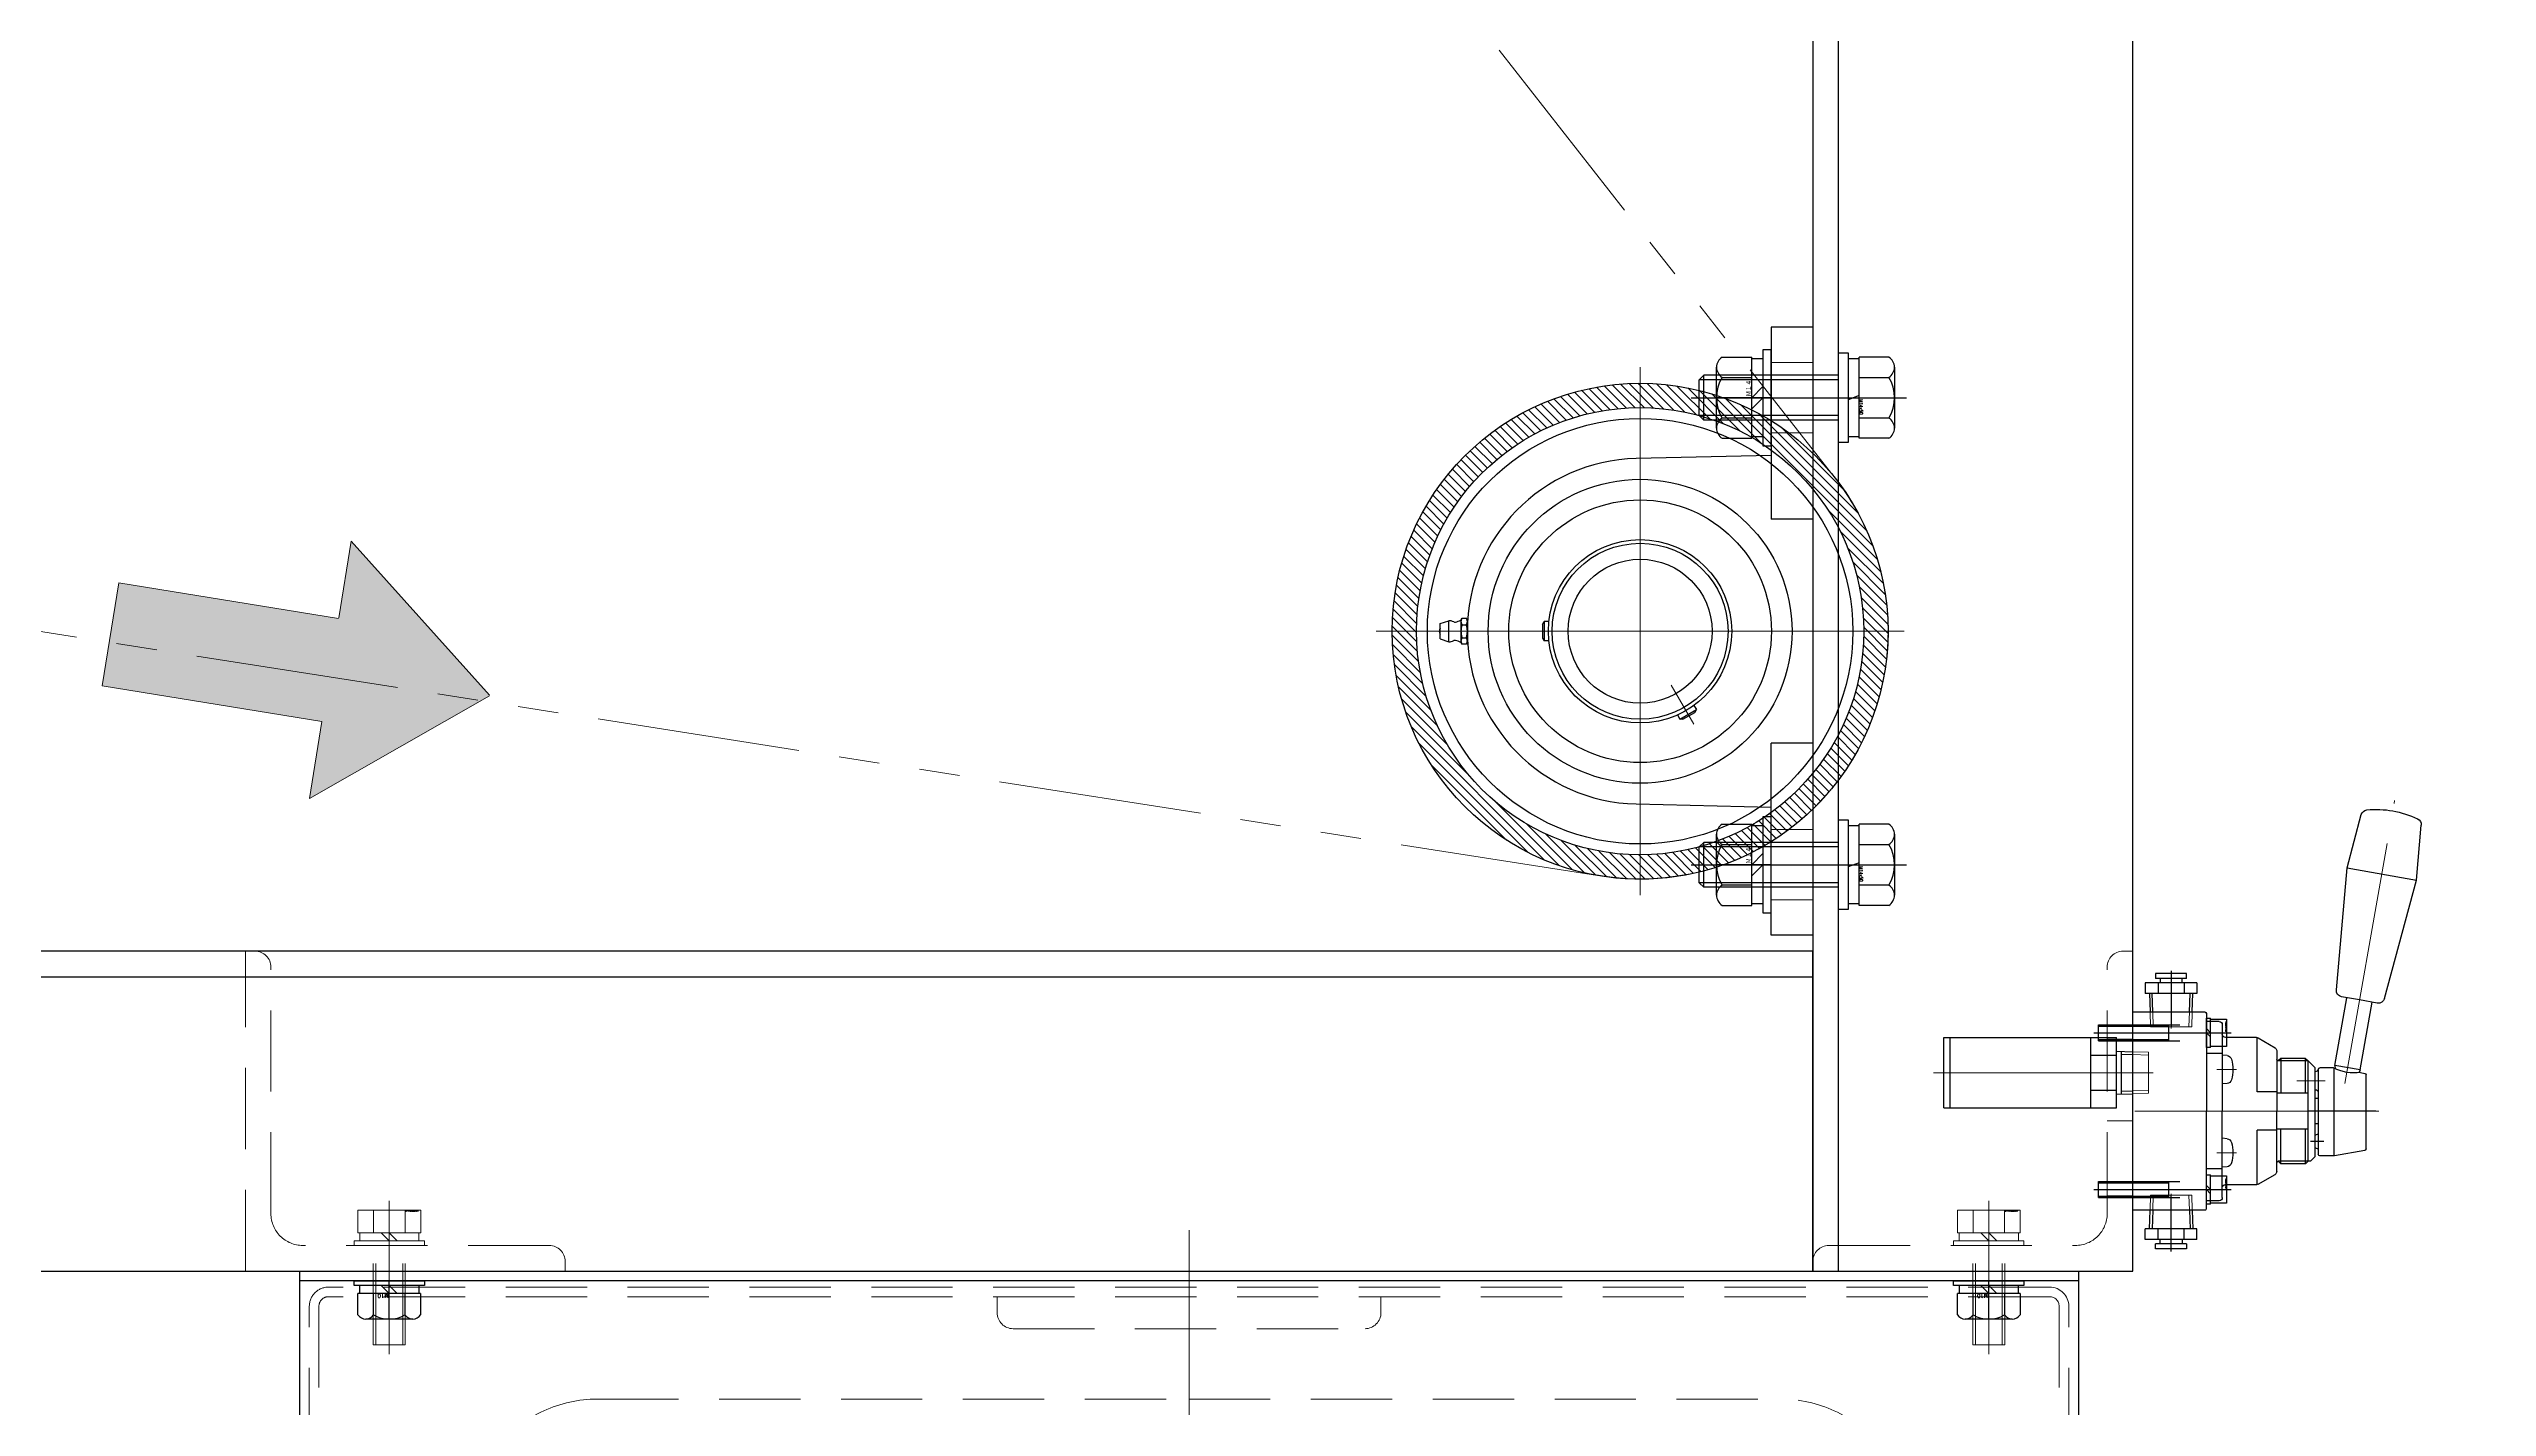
# Model space of a CAD drawing. Header units: millimetres. Extents: x -8731 to 85711, y -14522 to 31379.
# Drawn here: x 7189 to 7951, y 6969 to 7393 of the extents above; entities that cross this region are included whole.
import ezdxf
from ezdxf import colors
from ezdxf.entities.mleader import LeaderData, LeaderLine
from ezdxf.enums import TextEntityAlignment as Align
from ezdxf.math import Vec2, Vec3

# ---------------------------------------------------------------- set-up
doc = ezdxf.new("R2010")
doc.units = ezdxf.units.MM
doc.header["$LTSCALE"] = 4
for name, pattern in [('CENTER2', [28.575, 19.05, -3.175, 3.175, -3.175]), ('HIDDEN', [9.525, 6.35, -3.175]), ('PHANTOM2', [31.75, 15.875, -3.175, 3.175, -3.175, 3.175, -3.175])]:
    doc.linetypes.add(name, pattern=pattern)
for name, color, linetype, lineweight in [('04_HIDDEN', 2, 'HIDDEN', 13), ('05_CENTER', 4, 'CENTER2', 13), ('06_PHANTOM', 2, 'PHANTOM2', 13), ('08_DIM', 3, 'Continuous', 13)]:
    doc.layers.add(name, color=color, linetype=linetype, lineweight=lineweight)
doc.layers.add('10_DRAFT', color=8, linetype='Continuous', lineweight=0, plot=False)
doc.styles.add('KANJI0', font='txt.shx', dxfattribs={"width": 0.9, "height": 30, "bigfont": 'bigfont'})
doc.styles.add('KSS_TXT', font='txt.shx', dxfattribs={"bigfont": 'extfont2.shx'})
doc.styles.add('KSS_TXT_L', font='txt.shx', dxfattribs={"height": 9, "bigfont": 'extfont2.shx'})
doc.styles.get("Standard").update_dxf_attribs({"font": 'txt.shx', "bigfont": 'extfont2.shx'})

# ---------------------------------------------------------------- blocks, each defined once
blk = doc.blocks.new('AN202-02a_1_1_1')
at = {"color": 0}
for p, q in [((-59.06, 11), (-13.06, 11)), ((-59.06, 11), (-59.06, -11)), ((-57.06, 11), (-57.06, -11)), ((-13.06, 11), (-13.06, -11)), ((-13.06, 10.97), (-5.06, 10.97)), ((-5.06, 10.97), (-5.06, -10.97)), ((-13.06, 5.48), (-5.06, 5.48)), ((-5.06, 6.7), (0, 6.55)), ((-3.49, 6.65), (-3.49, -6.65)), ((-3.49, 5.8), (0, 5.69)), ((-13.06, -5.49), (-5.06, -5.49)), ((-5.06, -6.7), (0, -6.55)), ((-3.49, -5.8), (0, -5.69)), ((-59.06, -11), (-13.06, -11)), ((-13.06, -10.97), (-5.06, -10.97))]:
    blk.add_line(p, q, dxfattribs=at)
at = {"layer": '05_CENTER', "color": 0}
blk.add_line((-62.32, 0), (4.94, 0), dxfattribs=at)
at = {"layer": '10_DRAFT'}
for p, q in [((0, 6.55), (4.94, 6.39)), ((0, -6.55), (0, 6.55)), ((0, 5.69), (4.94, 5.53)), ((4.94, 6.39), (4.94, -6.39)), ((0, -5.69), (4.94, -5.53)), ((0, -6.55), (4.94, -6.39))]:
    blk.add_line(p, q, dxfattribs=at)
blk = doc.blocks.new('KQ2H06-02Sa_1_1_1')
at = {"color": 0}
for p, q in [((8.08, 9.1), (-8.08, 9.1)), ((-8.08, 9.1), (-8.08, 5.8)), ((4.85, 12), (-4.85, 12)), ((-4.85, 12), (-4.85, 10.5)), ((4.85, 10.5), (-4.85, 10.5)), ((-4.04, 9.1), (-4.04, 5.8)), ((-3.4, 10.5), (-3.4, 9.1)), ((3.4, 9.1), (3.4, 10.5)), ((4.04, 9.1), (4.04, 5.8)), ((4.85, 10.5), (4.85, 12)), ((8.08, 9.1), (8.08, 5.8)), ((8.08, 5.8), (-8.08, 5.8)), ((-6.76, 5.8), (-6.58, 0)), ((-5.72, 0), (-5.9, 5.8)), ((5.72, 0), (5.9, 5.8)), ((6.58, 0), (6.76, 5.8))]:
    blk.add_line(p, q, dxfattribs=at)
at = {"color": 0, "linetype": 'CENTER2'}
blk.add_line((0, 12.83), (0, -4.7), dxfattribs=at)
at = {"layer": '10_DRAFT'}
for p, q in [((-6.58, 0), (6.58, 0)), ((-5.58, -4.7), (-5.72, 0)), ((5.58, -4.7), (5.72, 0)), ((6.43, -4.7), (6.58, 0)), ((-6.58, 0), (-6.43, -4.7)), ((6.43, -4.7), (-6.43, -4.7))]:
    blk.add_line(p, q, dxfattribs=at)
blk = doc.blocks.new('VH202-02a_1_1_1')
at = {"color": 0}
for p, q in [((35.23, 78.73), (72.24, 88.65)), ((72.24, 88.65), (89.39, 90.15)), ((76.06, 66.99), (72.24, 88.65)), ((33.78, 76.45), (34.76, 70.87)), ((-12.32, 72.59), (-14, 63.04)), ((-11.82, 73), (11.32, 73)), ((0, 76), (0, 55)), ((12.06, 71.18), (11.81, 72.59)), ((12.89, 71.08), (11.99, 70.66)), ((12.89, 71.08), (34.06, 74.81)), ((12.89, 71.08), (14.28, 63.2)), ((34.76, 70.87), (35.74, 65.29)), ((76.06, 66.99), (92.69, 71.44)), ((-14, 63.04), (-14, 58.5)), ((-14, 63), (13.39, 63)), ((14.28, 63.2), (13.25, 63.29)), ((13.5, 62.79), (13.5, 58.5)), ((14.28, 63.2), (35.45, 66.93)), ((37.89, 63.65), (76.06, 66.99)), ((-16.5, 54), (-15.69, 54.81)), ((-16.5, 54), (-16.5, 46.31)), ((-16.5, 54), (-5.66, 54)), ((-15.69, 55.52), (-14.21, 57)), ((-15.69, 55.52), (-15.69, 54.81)), ((-15.69, 54.81), (15.69, 54.81)), ((-15.69, 54.81), (-15.69, 45.5)), ((-14.21, 57), (0, 57)), ((13.06, 58), (-13.5, 58)), ((-9.5, 59.74), (-9.5, 55.58)), ((-5.66, 54.81), (-5.66, 45)), ((-4, 58), (-4, 57)), ((0, 57), (13.5, 57)), ((4, 57), (4, 58)), ((5.66, 54.81), (5.66, 45)), ((5.66, 54), (16.5, 54)), ((12.3, 57), (12.3, 57.03)), ((15.69, 54.81), (13.5, 57)), ((15.69, 54.81), (15.69, 45.5)), ((16.5, 54), (15.69, 54.81)), ((16.5, 54), (16.5, 46.31)), ((-16.5, 46.31), (-15.69, 45.5)), ((-16.5, 46.31), (-5.66, 46.31)), ((16.5, 46.31), (5.66, 46.31)), ((16.5, 46.31), (15.69, 45.5)), ((-23, 38.67), (-23, 29)), ((-22.96, 38.94), (-6, 38.94)), ((-22.87, 39.17), (-19.79, 44.5)), ((-18.92, 45), (0, 45)), ((-6, 45), (-6, 38.94)), ((18.92, 45), (0, 45)), ((6, 45), (6, 38.94)), ((6, 38.94), (22.96, 38.94)), ((22.87, 39.17), (19.79, 44.5)), ((23, 38.67), (23, 29)), ((-30.5, 23), (0, 23)), ((-28, 27), (-28, 23)), ((-27, 28), (0, 28)), ((-18, 28), (-18, 23)), ((-17.37, 29.46), (-17.5, 28)), ((-8.63, 29.46), (-8.5, 28)), ((27, 28), (0, 28)), ((30.5, 23), (0, 23)), ((8.63, 29.46), (8.5, 28)), ((17.37, 29.46), (17.5, 28)), ((18, 28), (18, 23)), ((28, 27), (28, 23)), ((-31, 22.5), (-31, 0)), ((31, 0), (31, 22.5)), ((-31, 0), (31, 0))]:
    blk.add_line(p, q, dxfattribs=at)
for centre, radius, start, end in [((89.56, 88.16), 2, 25.55214, 95.00006), ((64.3, 76.08), 30, 354.44778, 25.55219), ((35.74, 76.8), 2, 105.00001, 189.99991), ((-11.82, 72.5), 0.5, 89.99982, 169.99997), ((11.32, 72.5), 0.5, 9.99987, 89.99812), ((25.8, 69.22), 13.88, 171.87724, 207.62492), ((92.17, 73.37), 2, 284.99993, 354.44756), ((37.71, 65.64), 2, 189.99997, 274.99998), ((-13.5, 58.5), 0.5, 180.00004, 269.99991), ((-9.5, 58.62), 2.5, 194.47494, 220.53957), ((-9.5, 58.62), 2.5, 319.46045, 345.52505), ((5.7, 57), 1, 0, 89.99998), ((13.3, 57.03), 1, 101.5371, 180.00018), ((13, 58.5), 0.5, 281.53894, 0.00004), ((-22, 38.67), 1, 150.00013, 180.00018), ((-18.92, 44), 1, 89.99965, 149.99975), ((-16.19, 45.5), 0.5, 270.00002, 359.99996), ((16.19, 45.5), 0.5, 180.00004, 269.99996), ((18.92, 44), 1, 30.00019, 90.00036), ((22, 38.67), 1, 0, 29.99987), ((-15.78, 29.32), 1.6, 105.494, 174.99994), ((-13, 19.3), 12, 74.50605, 105.49442), ((-10.22, 29.32), 1.6, 5.00007, 74.506), ((10.22, 29.32), 1.6, 105.494, 174.99994), ((13, 19.3), 12, 74.50605, 105.49442), ((15.78, 29.32), 1.6, 5.00007, 74.506), ((-30.5, 22.5), 0.5, 89.99998, 180.00002), ((-27, 27), 1, 89.99998, 179.99996), ((-24, 29), 1, 270.00002, 359.99996), ((24, 29), 1, 180.00004, 270.00002), ((27, 27), 1, 0, 90.00004), ((30.5, 22.5), 0.5, 0, 89.99998)]:
    blk.add_arc(centre, radius, start, end, dxfattribs=at)
at = {"layer": '05_CENTER', "color": 0}
for p, q in [((0, 76.89), (0, 0)), ((8.64, 66.27), (97.11, 81.87)), ((9.5, 60.12), (9.5, 51.24)), ((-13, 32.4), (-13, 26.23)), ((13, 32.4), (13, 26.23)), ((-24.5, 25.5), (-24.5, -3.39)), ((24.5, 25.5), (24.5, -3.39)), ((-33.14, 12), (-25.86, 12)), ((33.14, 12), (25.86, 12)), ((12, 6.43), (12, -2.44))]:
    blk.add_line(p, q, dxfattribs=at)
at = {"color": 0, "rotation": 90}
blk.add_blockref('KQ2H06-02Sa_1_1_1', (-31, 12), dxfattribs=at)
at = {"color": 0, "xscale": -1, "rotation": 270}
blk.add_blockref('KQ2H06-02Sa_1_1_1', (31, 12), dxfattribs=at)
blk = doc.blocks.new('A$C7F2E56CE_1_1_1')
at = {"color": 4}
blk.add_blockref('VH202-02a_1_1_1', (0, 0), dxfattribs=at)
at = {"color": 4, "rotation": 90}
blk.add_blockref('AN202-02a_1_1_1', (12, 0), dxfattribs=at)
blk = doc.blocks.new('A$C169829DD_1_1_1')
at = {"color": 0, "linetype": 'CENTER2'}
blk.add_line((0, -35.2), (0, 7.8), dxfattribs=at)
at = {"color": 0}
for p, q in [((-4.6, 1.3), (-4.6, 0)), ((-4.6, 1.3), (4.6, 1.3)), ((-4.6, 0), (4.6, 0)), ((4.25, 6.3), (-4.25, 6.3)), ((-4.25, 6.3), (-4.25, 1.3)), ((0, 0), (-1.3, 1.3)), ((0, 1.3), (1.3, 0)), ((4.25, 1.3), (4.25, 6.3)), ((4.6, 0), (4.6, 1.3))]:
    blk.add_line(p, q, dxfattribs=at)
at = {"color": 0, "linetype": 'HIDDEN'}
for p, q in [((-2.5, -33.7), (-2.5, 0)), ((2.5, -33.7), (2.5, 0)), ((-2.5, -11.7), (2.5, -11.7)), ((-2.07, -33.7), (-2.07, -11.7)), ((2.07, -33.7), (2.07, -11.7)), ((-2.5, -33.7), (2.5, -33.7))]:
    blk.add_line(p, q, dxfattribs=at)
at = {"layer": '10_DRAFT', "style": 'KSS_TXT_L'}
blk.add_text('CS-M5x35L,SW', height=0.3, dxfattribs=at).set_placement((0.38, 5.96))
blk = doc.blocks.new('A$C25D70F81_1_1_1')
at = {"rotation": 270}
for name, p in [('A$C7F2E56CE_1_1_1', (0, 0)), ('A$C169829DD_1_1_1', (23, 24.5)), ('A$C169829DD_1_1_1', (23, -24.5))]:
    blk.add_blockref(name, p, dxfattribs=at)
blk = doc.blocks.new('A$C0B951DBD_1_1_1')
h = blk.add_hatch()
h.set_pattern_fill('_USER', color=3, scale=2, angle=45, pattern_type=0)
h.set_pattern_definition([(45, (3734.4048, -2503.3846), (-1.4142136, 1.4142136), [])])
h.paths.add_polyline_path([(0, 69.9), (0, 77.5, 0.414214), (-77.5, 0), (-69.9, 0, -0.414214)])
h.paths.add_polyline_path([(0, 77.5), (0, 69.9, -0.414214), (69.9, 0), (77.5, 0, 0.414214)])
h.paths.add_polyline_path([(77.5, 0), (69.9, 0, -0.414214), (0, -69.9), (0, -77.5, 0.414214)])
h.paths.add_polyline_path([(-69.9, 0), (-77.5, 0, 0.414214), (0, -77.5), (0, -69.9, -0.414214)])
at = {"color": 3}
blk.add_circle((0, 0), 77.5, dxfattribs=at)
at = {"color": 0}
for radius in [69.9, 66.5, 27.5, 22.5]:
    blk.add_circle((0, 0), radius, dxfattribs=at)
at = {"layer": '05_CENTER'}
for p, q in [((0, 82.52), (0, -82.52)), ((82.52, 0), (-82.52, 0))]:
    blk.add_line(p, q, dxfattribs=at)
blk = doc.blocks.new('MUCP209a_1_1_1')
at = {"color": 0}
for p, q in [((-2.4, 116.5), (-3.3, 113.8)), ((-2.4, 116.5), (2.4, 116.5)), ((2.4, 116.5), (3.3, 113.8)), ((-3.5, 110), (-4.04, 109.69)), ((-4.04, 108.31), (-4.04, 109.69)), ((-3.5, 108), (-4.04, 108.31)), ((-3.03, 110), (-3.5, 110)), ((-3.5, 108), (-3.03, 108)), ((-3.3, 113.8), (3.3, 113.8)), ((-3.18, 108), (-3.18, 107.91)), ((0, 110), (-3.03, 110)), ((-3.03, 108), (0, 108)), ((-2.02, 109.69), (-2.02, 108.31)), ((3.03, 110), (0, 110)), ((0, 108), (3.03, 108)), ((2.02, 109.69), (2.02, 108.31)), ((3.5, 110), (3.03, 110)), ((3.03, 108), (3.5, 108)), ((3.18, 108), (3.18, 107.91)), ((3.5, 110), (4.04, 109.69)), ((3.5, 108), (4.04, 108.31)), ((4.04, 109.69), (4.04, 108.31)), ((-2.13, 84.5), (-3, 84)), ((3, 84), (-3, 84)), ((-3, 82.49), (-3, 84)), ((2.13, 84.5), (-2.13, 84.5)), ((2.13, 84.5), (3, 84)), ((3, 82.49), (3, 84)), ((-53.99, 55.24), (-54.95, 13)), ((54.95, 13), (53.99, 55.24)), ((-26.18, 42.35), (-27.48, 41.6)), ((-27.48, 41.6), (-24.48, 36.4)), ((-27.48, 40.6), (-27.48, 41.6)), ((-27.48, 40.6), (-25.35, 36.9)), ((-25.35, 36.9), (-24.48, 36.4)), ((-23.18, 37.16), (-24.48, 36.4)), ((-95, 0), (-95, 13)), ((-95, 13), (-35, 13)), ((-35, 0), (-35, 13)), ((35, 0), (35, 13)), ((95, 13), (35, 13)), ((95, 0), (95, 13)), ((95, 0), (-95, 0))]:
    blk.add_line(p, q, dxfattribs=at)
for radius in [47.5, 41.05, 41.05, 28.65, 22.5]:
    blk.add_circle((0, 54), radius, dxfattribs=at)
for centre, radius, start, end in [((0, 115.21), 1.59, 54.19606, 125.80394), ((0, 54), 54, 1.31332, 178.68668), ((-8.74, 112.93), 6, 330.76098, 348.65336), ((0, 113.8), 3.3, 180, 207.48703), ((-3.64, 111.91), 0.8, 348.65336, 27.48703), ((3.64, 111.91), 0.8, 152.51297, 191.34664), ((8.74, 112.93), 6, 191.34664, 209.23902), ((0, 113.8), 3.3, 332.51297, 0)]:
    blk.add_arc(centre, radius, start, end, dxfattribs=at)
for points, weights in [([(-3.03, 110), (-3.5, 110), (-4.04, 109.69)], [1, 1.07194812406, 1.06657306684]), ([(-4.04, 108.31), (-3.5, 108), (-3.03, 108)], [1.06657306684, 1.07194812406, 1]), ([(-2.02, 109.69), (-2.56, 110), (-3.03, 110)], [1.06657306684, 1.07194812406, 1]), ([(-3.03, 108), (-2.56, 108), (-2.02, 108.31)], [1, 1.07194812406, 1.06657306684]), ([(0, 110), (-0.94, 110), (-2.02, 109.69)], [1, 1.07194812406, 1.06657306684]), ([(-2.02, 108.31), (-0.94, 108), (0, 108)], [1.06657306684, 1.07194812406, 1]), ([(2.02, 109.69), (0.94, 110), (0, 110)], [1.06657306684, 1.07194812406, 1]), ([(0, 108), (0.94, 108), (2.02, 108.31)], [1, 1.07194812406, 1.06657306684]), ([(3.03, 110), (2.56, 110), (2.02, 109.69)], [1, 1.07194812406, 1.06657306684]), ([(2.02, 108.31), (2.56, 108), (3.03, 108)], [1.06657306684, 1.07194812406, 1]), ([(4.04, 109.69), (3.5, 110), (3.03, 110)], [1.06657306684, 1.07194812406, 1]), ([(3.03, 108), (3.5, 108), (4.04, 108.31)], [1, 1.07194812406, 1.06657306684])]:
    blk.add_rational_spline(points, weights, degree=2, dxfattribs=at)
at = {"layer": '04_HIDDEN', "color": 0}
for p, q in [((-84, 13), (-84, 0)), ((-62, 13), (-62, 0)), ((62, 13), (62, 0)), ((84, 13), (84, 0))]:
    blk.add_line(p, q, dxfattribs=at)
at = {"layer": '05_CENTER', "color": 0}
for p, q in [((0, 0), (0, 121.78)), ((-61.89, 54), (61.89, 54)), ((-29.01, 37.25), (-16.89, 44.25)), ((-73, 17.3), (-73, -4.45)), ((73, 17.3), (73, -4.45))]:
    blk.add_line(p, q, dxfattribs=at)
blk = doc.blocks.new('M14Nza_1_1_1')
at = {"color": 0}
for p, q in [((-12.7, 15.4), (-12.7, 6.1)), ((-9.52, 17.1), (9.52, 17.1)), ((-6.35, 6.1), (-6.35, 15.4)), ((6.35, 15.4), (6.35, 6.1)), ((12.7, 15.4), (12.7, 6.1)), ((-12.7, 6.1), (12.7, 6.1)), ((-12.25, 2.6), (-12.25, 6.1)), ((-3.5, 6.1), (0, 2.6)), ((0, 6.1), (3.5, 2.6)), ((12.25, 6.1), (12.25, 2.6))]:
    blk.add_line(p, q, dxfattribs=at)
at = {"color": 0, "linetype": 'CENTER2'}
blk.add_line((0, 0), (0, 17.1), dxfattribs=at)
at = {"color": 0}
blk.add_lwpolyline([(-15, 0), (15, 0), (15, 2.6), (-15, 2.6)], close=True, dxfattribs=at)
for centre, radius, start, end in [((-9.52, 13.29), 3.81, 33.626, 146.374), ((0, 4.4), 12.7, 60, 120), ((9.52, 13.29), 3.81, 33.626, 146.374)]:
    blk.add_arc(centre, radius, start, end, dxfattribs=at)
at = {"layer": '10_DRAFT', "ltscale": 3, "style": 'KANJI0', "width": 0.82}
blk.add_text('Ｍ１４', height=1.5, dxfattribs=at).set_placement((0.39, 6.2))
blk = doc.blocks.new('A$C4E513AF4_1_1_1')
at = {"color": 0}
for p, q in [((-12.7, 15.8), (-12.7, 6.5)), ((-9.52, 17.5), (9.52, 17.5)), ((-6.35, 6.5), (-6.35, 15.8)), ((6.35, 15.8), (6.35, 6.5)), ((12.7, 15.8), (12.7, 6.5)), ((-14, 0), (-14, 3)), ((-14, 3), (14, 3)), ((14, 0), (-14, 0)), ((12.7, 6.5), (-12.7, 6.5)), ((-12.25, 3), (-12.25, 6.5)), ((-7, 0), (-7, -42.1)), ((-5.6, 0), (-5.6, -43.5)), ((-0.64, 6.5), (0.64, 3)), ((5.6, 0), (5.6, -43.5)), ((7, 0), (7, -42.1)), ((12.25, 6.5), (12.25, 3)), ((14, 3), (14, 0)), ((-7, -42.1), (-5.6, -43.5)), ((7, -42.1), (-7, -42.1)), ((5.6, -43.5), (-5.6, -43.5)), ((7, -42.1), (5.6, -43.5))]:
    blk.add_line(p, q, dxfattribs=at)
at = {"color": 0, "linetype": 'CENTER2'}
blk.add_line((0, -46.09), (0, 21.25), dxfattribs=at)
at = {"color": 0}
for centre, radius, start, end in [((-9.52, 13.69), 3.81, 33.626, 146.374), ((0, 4.8), 12.7, 60, 120), ((9.52, 13.69), 3.81, 33.626, 146.374)]:
    blk.add_arc(centre, radius, start, end, dxfattribs=at)
at = {"layer": '10_DRAFT', "ltscale": 3, "style": 'KANJI0', "width": 0.82}
blk.add_text('M14x50', height=1, dxfattribs=at).set_placement((0.53, 6.6))
blk = doc.blocks.new('A$C30024BE9_1_1_1')
for name, p in [('A$C0B951DBD_1_1_1', (73, 54)), ('M14Nza_1_1_1', (0, 13)), ('M14Nza_1_1_1', (146, 13))]:
    blk.add_blockref(name, p)
at = {"color": 4}
blk.add_blockref('MUCP209a_1_1_1', (73, 0), dxfattribs=at)
at = {"rotation": 180}
for p in [(0, -8), (146, -8)]:
    blk.add_blockref('A$C4E513AF4_1_1_1', p, dxfattribs=at)
blk = doc.blocks.new('A$C448B04A9_1_1_1')
at = {"color": 0}
for p, q in [((3, 100), (0, 100)), ((0, 0), (0, 100)), ((8, 18), (8, 95)), ((95, 8), (18, 8)), ((0, 0), (100, 0)), ((100, 3), (100, 0))]:
    blk.add_line(p, q, dxfattribs=at)
for centre, radius, start, end in [((3, 95), 5, 0, 90), ((18, 18), 10, 180, 270), ((95, 3), 5, 0, 90)]:
    blk.add_arc(centre, radius, start, end, dxfattribs=at)
blk = doc.blocks.new('A$C2B5B3F11_1_1_1')
at = {"color": 0}
for p, q in [((2558, -950), (2558, -16)), ((50, -858), (2550, -858))]:
    blk.add_line(p, q, dxfattribs=at)
for points in [[(2550, -950), (2650, -950), (2650, -16), (2550, -16)], [(50, -950), (2550, -950), (2550, -850), (50, -850)]]:
    blk.add_lwpolyline(points, close=True, dxfattribs=at)
at = {"layer": '04_HIDDEN'}
for p, q in [((2650, -873), (2642, -873)), ((2650, -873), (2642, -873)), ((2650, -873.5), (2642, -873.5)), ((2650, -877.5), (2642, -877.5)), ((2650, -878), (2642, -878)), ((2650, -903), (2642, -903)), ((2650, -922), (2642, -922)), ((2650, -922.5), (2642, -922.5)), ((2650, -926.5), (2642, -926.5)), ((2650, -927), (2642, -927))]:
    blk.add_line(p, q, dxfattribs=at)
at = {"layer": '05_CENTER'}
for p, q in [((2568.96, -677), (2539.35, -677)), ((2568.96, -823), (2539.35, -823)), ((2654.08, -875.5), (2638.03, -875.5)), ((2654.08, -924.5), (2638.03, -924.5)), ((2105, -933.78), (2105, -958.24)), ((2605, -933.78), (2605, -958.24))]:
    blk.add_line(p, q, dxfattribs=at)
at = {"layer": '10_DRAFT'}
blk.add_line((2650, -888), (2642, -888), dxfattribs=at)
at = {"layer": '04_HIDDEN'}
blk.add_blockref('A$C448B04A9_1_1_1', (2060, -950), dxfattribs=at)
at = {"layer": '04_HIDDEN', "extrusion": (0, 0, -1), "zscale": -1}
blk.add_blockref('A$C448B04A9_1_1_1', (-2650, -950), dxfattribs=at)
blk = doc.blocks.new('A$C630344D5_1_1_1')
at = {"color": 0}
blk.add_lwpolyline([(1160, 150.2), (280, 150.2, -0.037623), (275.52, 150.54), (28.38, 187.87, 1.096072), (6.32, -189.89), (309, -179.82, -0.030069), (312.61, -179.91), (1997.39, -326.79, 0.610481), (2025.81, -281.61), (1921.29, -105.09, -0.309422), (1923.51, -71.27), (2106.95, 162.34, 0.68117), (2034, 286.77), (1164.64, 150.56, -0.038872), (1160, 150.2)], format="xyb", dxfattribs=at)
at = {"layer": '10_DRAFT'}
for p, q in [((2046, 204.77), (2046, 215.63)), ((2051.43, 210.2), (2040.57, 210.2))]:
    blk.add_line(p, q, dxfattribs=at)
blk = doc.blocks.new('A$C67E3024E_1_1_1')
at = {"layer": '08_DIM'}
blk.add_hatch(color=256, dxfattribs=at).paths.add_polyline_path([(8.4, 2.72), (8.4, 6.8), (-0.01, 0.01), (8.4, -6.78), (8.4, -2.72), (20, -2.72), (20, 2.72)])
for p, q in [((0, 0.02), (8.4, 6.8)), ((8.4, 6.8), (8.4, 2.74)), ((8.4, 2.72), (20, 2.72)), ((20, -2.72), (20, 2.72)), ((0, 0), (8.4, -6.78)), ((8.4, -6.78), (8.4, -2.72)), ((8.4, -2.72), (20, -2.72))]:
    blk.add_line(p, q, dxfattribs=at)
blk = doc.blocks.new('A$C60F5148B_1_1')
at = {"color": 0}
for p, q in [((-528, 595), (-570, 595)), ((-570, 595), (-570, 592)), ((-528, 597), (28, 597)), ((28, 595), (65, 595)), ((65, 595), (65, 592)), ((-570, 592), (-528, 592)), ((65, 592), (28, 592)), ((-528, 3), (28, 3))]:
    blk.add_line(p, q, dxfattribs=at)
blk.add_lwpolyline([(28, 0), (-528, 0), (-528, 600), (28, 600)], close=True, dxfattribs=at)
at = {"layer": '04_HIDDEN'}
for p, q in [((-557.5, 595), (-557.5, 592)), ((-546.5, 595), (-546.5, 592)), ((-525, 589), (-525, 11)), ((-522, 11), (-522, 589)), ((22, 11), (22, 589)), ((25, 589), (25, 11)), ((-195, 18), (-305, 18)), ((-519, 8), (19, 8)), ((-310, 13), (-310, 8)), ((-190, 8), (-190, 13)), ((-519, 5), (19, 5))]:
    blk.add_line(p, q, dxfattribs=at)
for centre, radius in [((-250, 495), 92.5), ((-278.7, 564.29), 9.5), ((-221.3, 564.29), 9.5), ((-250, 495), 44.55), ((-250, 495), 41.55), ((-319.29, 523.7), 9.5), ((-180.71, 523.7), 9.5), ((-319.29, 466.3), 9.5), ((-180.71, 466.3), 9.5), ((-278.7, 425.71), 9.5), ((-221.3, 425.71), 9.5), ((-250, 350), 60)]:
    blk.add_circle(centre, radius, dxfattribs=at)
for centre, radius, start, end in [((-528, 589), 6, 0, 90), ((28, 589), 6, 90, 180), ((-528, 589), 3, 0, 90), ((28, 589), 3, 90, 180), ((-305, 13), 5, 90, 180), ((-195, 13), 5, 0, 90), ((-519, 11), 6, 180, 270), ((-519, 11), 3, 180, 270), ((19, 11), 6, 270, 0), ((19, 11), 3, 270, 0)]:
    blk.add_arc(centre, radius, start, end, dxfattribs=at)
at = {"layer": '05_CENTER'}
for p, q in [((-250, -12.79), (-250, 611.63)), ((-552, 583.77), (-552, 603.16)), ((-375, 588.77), (-375, 608.16)), ((-125, 588.77), (-125, 608.16)), ((-284.49, 578.26), (-272.92, 550.32)), ((-215.51, 578.26), (-227.08, 550.32)), ((-333.26, 529.49), (-305.32, 517.92)), ((-166.74, 529.49), (-194.68, 517.92)), ((-350.61, 495), (-149.39, 495)), ((-333.26, 460.51), (-305.32, 472.08)), ((-166.74, 460.51), (-194.68, 472.08)), ((-284.49, 411.74), (-272.92, 439.68)), ((-215.51, 411.74), (-227.08, 439.68)), ((-328.85, 350), (-171.15, 350)), ((-500, -8.24), (-500, 11.15)), ((0, -8.24), (0, 11.15))]:
    blk.add_line(p, q, dxfattribs=at)
blk.add_circle((-250, 495), 75, dxfattribs=at)
at = {"layer": '06_PHANTOM', "color": 4}
blk.add_line((22, 485), (-522, 485), dxfattribs=at)
blk = doc.blocks.new('A$C1A3C2C0C_1_1_1')
at = {"color": 0}
for p, q in [((-9.81, 11), (9.81, 11)), ((-9.81, 4), (-9.81, 11)), ((-4.91, 4), (-4.91, 11)), ((4.91, 4), (4.91, 11)), ((9.81, 4), (9.81, 11)), ((-11, 1.5), (11, 1.5)), ((-11, 1.5), (-11, 0)), ((9.81, 4), (-9.81, 4)), ((-9.25, 4), (-9.25, 1.5)), ((0, 1.5), (-2.5, 4)), ((0, 4), (2.5, 1.5)), ((9.25, 1.5), (9.25, 4)), ((11, 0), (11, 1.5)), ((-11, 0), (11, 0))]:
    blk.add_line(p, q, dxfattribs=at)
at = {"color": 0, "linetype": 'CENTER2'}
blk.add_line((0, -34), (0, 14), dxfattribs=at)
at = {"color": 0, "linetype": 'HIDDEN'}
for p, q in [((-5, -31), (-5, 0)), ((-4.19, -31), (-4.19, 0)), ((4.19, -31), (4.19, 0)), ((5, -31), (5, 0)), ((-5, -31), (5, -31))]:
    blk.add_line(p, q, dxfattribs=at)
at = {"layer": '10_DRAFT', "style": 'KSS_TXT_L'}
blk.add_text('BT-M10x35L,SW,PW', height=0.3, dxfattribs=at).set_placement((5.1, 10.66))
blk = doc.blocks.new('M10Nza_1_1_1')
at = {"color": 0}
for p, q in [((-9.8, 4), (-9.8, 10.69)), ((-7.35, 12), (7.35, 12)), ((-4.9, 4), (-4.9, 10.69)), ((4.9, 10.69), (4.9, 4)), ((9.8, 10.69), (9.8, 4)), ((-9.8, 4), (9.8, 4)), ((-9.2, 1.5), (-9.2, 4)), ((0, 1.5), (-2.5, 4)), ((0, 4), (2.5, 1.5)), ((9.2, 4), (9.2, 1.5))]:
    blk.add_line(p, q, dxfattribs=at)
at = {"color": 0, "linetype": 'CENTER2'}
blk.add_line((0, 12), (0, 0), dxfattribs=at)
at = {"color": 0}
blk.add_lwpolyline([(-11, 1.5), (11, 1.5), (11, 0), (-11, 0)], close=True, dxfattribs=at)
for centre, radius, start, end in [((-7.35, 9.06), 2.94, 33.626, 146.374), ((0, 2.2), 9.8, 60, 120), ((7.35, 9.06), 2.94, 33.626, 146.374)]:
    blk.add_arc(centre, radius, start, end, dxfattribs=at)
at = {"layer": '10_DRAFT', "style": 'KSS_TXT'}
blk.add_text('M10', height=1.25, dxfattribs=at).set_placement((0.26, 4.12))
blk = doc.blocks.new('A$C466E3537_1')
at = {"color": 0}
for p, q in [((273.18, 184.71), (530.89, 224.53)), ((577, 185), (577, 0)), ((277, 135), (462, 135)), ((487, 110), (487, 65)), ((487, 65), (457, 35)), ((457, 15), (457, 35)), ((-75, 12.5), (-76, 11.5)), ((-76, 11.5), (-76, 0)), ((0, 12.5), (-75, 12.5)), ((-75, 12.5), (-75, 4)), ((0, 14), (1, 15)), ((0, -14), (0, 14)), ((1, 15), (1, -15)), ((526, 15), (1, 15)), ((526, -15), (526, 15)), ((527, 14), (526, 15)), ((527, 14), (527, -14)), ((-76, 4), (-20, 4)), ((-76, -11.5), (-76, 0)), ((577, 0), (577, -185)), ((-76, -4), (-20, -4)), ((-75, -12.5), (-75, -4)), ((-75, -12.5), (-76, -11.5)), ((0, -12.5), (-75, -12.5)), ((1, -15), (0, -14)), ((1, -15), (526, -15)), ((457, -35), (457, -15)), ((527, -14), (526, -15)), ((487, -65), (457, -35)), ((487, -110), (487, -65)), ((277, -135), (462, -135)), ((273.18, -184.71), (530.89, -224.53))]:
    blk.add_line(p, q, dxfattribs=at)
at = {"color": 3}
for points in [[(457, 15), (455, 15), (457, 17), (457, 17)], [(457, -15), (455, -15), (457, -17), (457, -17)]]:
    blk.add_lwpolyline(points, close=True, dxfattribs=at)
at = {"color": 0}
for centre, radius, start, end in [((537, 185), 40, 360, 98.78449), ((277, 160), 25, 98.78449, 270), ((462, 110), 25, 0, 90), ((-20, 0), 4, 270, 90), ((462, -110), 25, 270, 0), ((277, -160), 25, 90, 261.21551), ((537, -185), 40, 261.21551, 0)]:
    blk.add_arc(centre, radius, start, end, dxfattribs=at)
at = {"layer": '04_HIDDEN'}
for p, q in [((457, 15), (457, -15)), ((-75, -4), (-75, 4))]:
    blk.add_line(p, q, dxfattribs=at)
at = {"layer": '04_HIDDEN', "ltscale": 5}
for p, q in [((-60, 4), (-76, 4)), ((-56, 3.25), (-76, 3.25)), ((-60, -4), (-60, 4)), ((-54.12, 0), (-56, 3.25)), ((-56, -3.25), (-56, 3.25)), ((-56, -3.25), (-54.12, 0)), ((-76, -3.25), (-56, -3.25)), ((-76, -4), (-60, -4))]:
    blk.add_line(p, q, dxfattribs=at)
at = {"layer": '05_CENTER'}
blk.add_line((-81.49, 0), (585.26, 0), dxfattribs=at)
at = {"layer": '10_DRAFT'}
for p, q in [((537, 196.09), (537, 173.91)), ((548.09, 185), (525.91, 185)), ((277, 171.09), (277, 148.91)), ((288.09, 160), (265.91, 160)), ((277, -171.09), (277, -148.91)), ((288.09, -160), (265.91, -160)), ((537, -196.09), (537, -173.91)), ((548.09, -185), (525.91, -185))]:
    blk.add_line(p, q, dxfattribs=at)
blk = doc.blocks.new('A$C68303443_1_1')
for name, p in [('A$C60F5148B_1_1', (500, 0)), ('M10Nza_1_1_1', (0, 3)), ('M10Nza_1_1_1', (500, 3))]:
    blk.add_blockref(name, p)
at = {"layer": '04_HIDDEN'}
for name, p, rotation in [('A$C466E3537_1', (250, 617), 270), ('A$C1A3C2C0C_1_1_1', (0, -8), 180), ('A$C1A3C2C0C_1_1_1', (500, -8), 180)]:
    blk.add_blockref(name, p, dxfattribs=dict(at, rotation=rotation))
blk = doc.blocks.new('AM_BALLOON1')
at = {"transparency": 16777216}
blk.add_circle((0, 0), 5, dxfattribs=at)
blk.add_attdef('B_NUMBER', text='', height=3, dxfattribs=at).set_placement((0, 0), align=Align.MIDDLE_CENTER)
blk = doc.blocks.new('_OPEN')
at = {"color": 0, "linetype": 'ByBlock'}
for p, q in [((-1, 0.167), (0, 0)), ((0, 0), (-1, -0.167)), ((0, 0), (-1, 0))]:
    blk.add_line(p, q, dxfattribs=at)

msp = doc.modelspace()

# ---------------------------------------------------------------- block references
msp.add_blockref('A$C2B5B3F11_1_1_1', (5190.6226, 7961.36791))
for name, p, rotation in [('A$C30024BE9_1_1_1', (7740.6226, 7138.36791), 89.99999999999999), ('A$C68303443_1_1', (7795.6226, 7011.36791), 180)]:
    msp.add_blockref(name, p, dxfattribs=dict(rotation=rotation))
at = {"xscale": -5.999999999999999, "yscale": 5.999999999999999, "zscale": 5.999999999999999, "rotation": 350.8006521127662}
msp.add_blockref('A$C67E3024E_1_1_1', (7326.92401, 7191.22373), dxfattribs=at)
at = {"xscale": -1, "rotation": 180}
msp.add_blockref('A$C25D70F81_1_1_1', (7840.6226, 7061.36792), dxfattribs=at)
at = {"layer": '06_PHANTOM', "color": 6, "xscale": -1, "rotation": 180}
msp.add_blockref('A$C630344D5_1_1_1', (5640.6226, 7421.56791), dxfattribs=at)

# ---------------------------------------------------------------- leaders
at = {"layer": '08_DIM'}
ml = msp.add_multileader_block('Standard', dxfattribs=at)
ml.set_content('AM_BALLOON1', color=256, scale=15)
ml.set_attribute('B_NUMBER', 'AF', width=0)
ml.set_leader_properties(color=256, linetype='ByLayer', lineweight=-1)
ml.set_arrow_properties(name='OPEN')
ml.build(insert=Vec2(0, 0))
ml.multileader.update_dxf_attribs({"leader_type": 0, "has_dogleg": 0, "text_right_attachment_type": 6, "dogleg_length": 0, "arrow_head_size": 30, "scale": 15, "block_connection_type": 1})
ctx = ml.context
ctx.base_point, ctx.scale, ctx.char_height, ctx.arrow_head_size, ctx.landing_gap_size, ctx.plane_origin = Vec3(8262.14661, 16915.24927), 15, 60, 30, 30, Vec3(8262.14661, 16915.24927)
ctx.right_attachment, ctx.attachment_type = 6, 1
notes = []
notes.append((ctx, [(0, (0, 0, 0), (0, 0), (1, 0), 1, [])]))
ctx.block.insert = Vec3(8262.14661, 16915.24927)
ml = msp.add_multileader_block('Standard', dxfattribs=at)
ml.set_content('AM_BALLOON1', color=256, scale=15)
ml.set_attribute('B_NUMBER', 'AO', width=0)
ml.set_leader_properties(color=256, linetype='ByLayer', lineweight=-1)
ml.set_arrow_properties(name='OPEN')
ml.build(insert=Vec2(0, 0))
ml.multileader.update_dxf_attribs({"leader_type": 0, "has_dogleg": 0, "text_right_attachment_type": 6, "dogleg_length": 0, "arrow_head_size": 30, "scale": 15, "block_connection_type": 1})
ctx = ml.context
ctx.base_point, ctx.scale, ctx.char_height, ctx.arrow_head_size, ctx.landing_gap_size, ctx.plane_origin = Vec3(11532.59715, 15665.61266), 15, 60, 30, 30, Vec3(11532.59715, 15665.61266)
ctx.right_attachment, ctx.attachment_type = 6, 1
notes.append((ctx, [(0, (0, 0, 0), (0, 0), (1, 0), 1, [])]))
ctx.block.insert = Vec3(11532.59715, 15665.61266)
ml = msp.add_multileader_block('Standard', dxfattribs=at)
ml.set_content('AM_BALLOON1', color=256, scale=15)
ml.set_attribute('B_NUMBER', 'D', width=0)
ml.set_leader_properties(color=256, linetype='ByLayer', lineweight=-1)
ml.set_arrow_properties(name='OPEN')
ml.build(insert=Vec2(0, 0))
ml.multileader.update_dxf_attribs({"leader_type": 0, "has_dogleg": 0, "text_right_attachment_type": 6, "dogleg_length": 0, "arrow_head_size": 30, "scale": 15, "block_connection_type": 1})
ctx = ml.context
ctx.base_point, ctx.scale, ctx.char_height, ctx.arrow_head_size, ctx.landing_gap_size, ctx.plane_origin = Vec3(9708.75838, 15394.05003), 15, 60, 30, 30, Vec3(9708.75838, 15394.05003)
ctx.right_attachment, ctx.attachment_type = 6, 1
notes.append((ctx, [(0, (0, 0, 0), (0, 0), (1, 0), 1, [])]))
ctx.block.insert = Vec3(9708.75838, 15394.05003)
ml = msp.add_multileader_block('Standard', dxfattribs=at)
ml.set_content('AM_BALLOON1', color=256, scale=15)
ml.set_attribute('B_NUMBER', 'A', width=0)
ml.set_leader_properties(color=256, linetype='ByLayer', lineweight=-1)
ml.set_arrow_properties(name='OPEN')
ml.build(insert=Vec2(0, 0))
ml.multileader.update_dxf_attribs({"leader_type": 0, "has_dogleg": 0, "text_right_attachment_type": 6, "dogleg_length": 0, "arrow_head_size": 30, "scale": 15, "block_connection_type": 1})
ctx = ml.context
ctx.base_point, ctx.scale, ctx.char_height, ctx.arrow_head_size, ctx.landing_gap_size, ctx.plane_origin = Vec3(13148.43876, 15210.37146), 15, 60, 30, 30, Vec3(13148.43876, 15210.37146)
ctx.right_attachment, ctx.attachment_type = 6, 1
notes.append((ctx, [(0, (0, 0, 0), (0, 0), (1, 0), 1, [])]))
ctx.block.insert = Vec3(13148.43876, 15210.37146)
ml = msp.add_multileader_block('Standard', dxfattribs=at)
ml.set_content('AM_BALLOON1', color=256, scale=15)
ml.set_attribute('B_NUMBER', 'B', width=0)
ml.set_leader_properties(color=256, linetype='ByLayer', lineweight=-1)
ml.set_arrow_properties(name='OPEN')
ml.build(insert=Vec2(0, 0))
ml.multileader.update_dxf_attribs({"leader_type": 0, "has_dogleg": 0, "text_right_attachment_type": 6, "dogleg_length": 0, "arrow_head_size": 30, "scale": 15, "block_connection_type": 1})
ctx = ml.context
ctx.base_point, ctx.scale, ctx.char_height, ctx.arrow_head_size, ctx.landing_gap_size, ctx.plane_origin = Vec3(13018.80587, 15068.9297), 15, 60, 30, 30, Vec3(13018.80587, 15068.9297)
ctx.right_attachment, ctx.attachment_type = 6, 1
notes.append((ctx, [(0, (0, 0, 0), (0, 0), (1, 0), 1, [])]))
ctx.block.insert = Vec3(13018.80587, 15068.9297)
ml = msp.add_multileader_block('Standard', dxfattribs=at)
ml.set_content('AM_BALLOON1', color=256, scale=15)
ml.set_attribute('B_NUMBER', 'C', width=0)
ml.set_leader_properties(color=256, linetype='ByLayer', lineweight=-1)
ml.set_arrow_properties(name='OPEN')
ml.build(insert=Vec2(0, 0))
ml.multileader.update_dxf_attribs({"leader_type": 0, "has_dogleg": 0, "text_right_attachment_type": 6, "dogleg_length": 0, "arrow_head_size": 30, "scale": 15, "block_connection_type": 1})
ctx = ml.context
ctx.base_point, ctx.scale, ctx.char_height, ctx.arrow_head_size, ctx.landing_gap_size, ctx.plane_origin = Vec3(13161.52102, 14919.16787), 15, 60, 30, 30, Vec3(13161.52102, 14919.16787)
ctx.right_attachment, ctx.attachment_type = 6, 1
notes.append((ctx, [(0, (0, 0, 0), (0, 0), (1, 0), 1, [])]))
ctx.block.insert = Vec3(13161.52102, 14919.16787)
for ctx, leaders in notes:
    for number, flags, end, landing, length, lines in leaders:
        leader = LeaderData()
        leader.index, (leader.has_last_leader_line, leader.has_dogleg_vector, leader.attachment_direction) = number, flags
        leader.last_leader_point, leader.dogleg_vector, leader.dogleg_length = Vec3(end), Vec3(landing), length
        for number, points, colour, breaks in lines:
            line = LeaderLine()
            line.index, line.vertices, line.color, line.breaks = number, Vec3.list(points), colors.encode_raw_color(colour), breaks
            leader.lines.append(line)
        ctx.leaders.append(leader)

doc.saveas('drawing.dxf')
